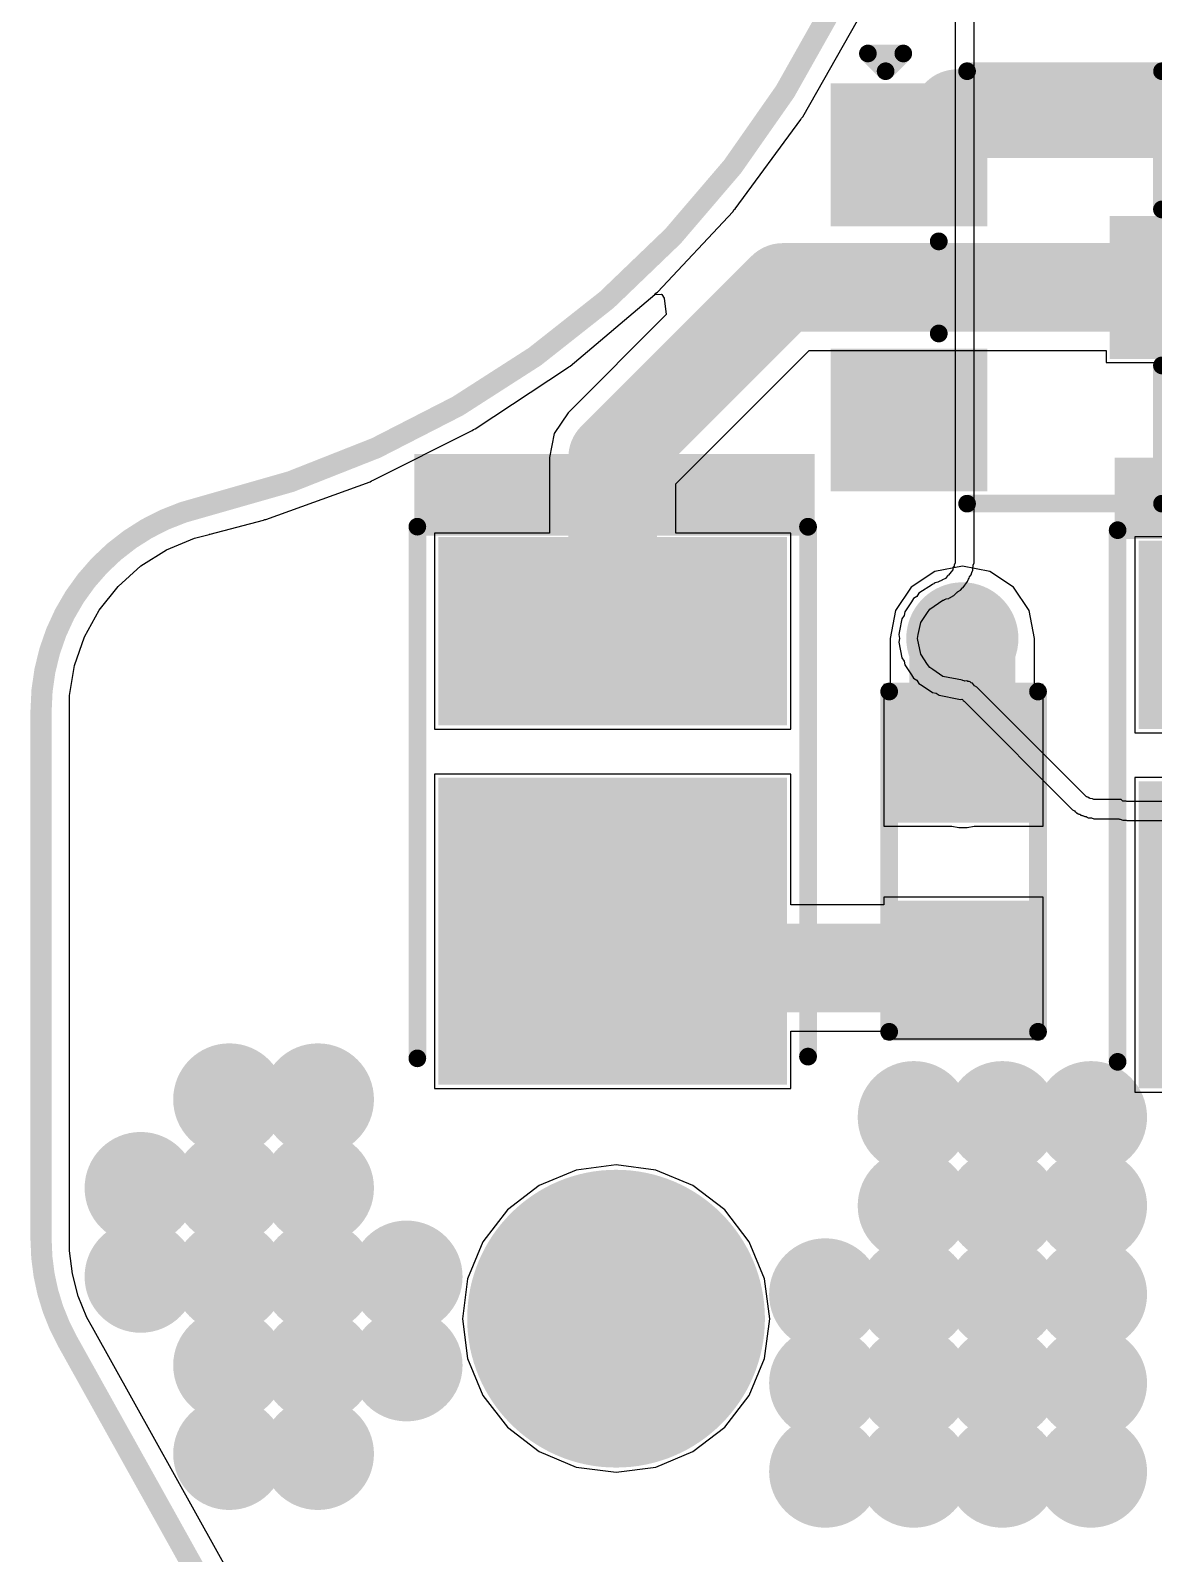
# Model space of a CAD drawing. Header units: millimetres. Extents: x -3 to 5381, y -54 to 5355.
# Drawn here: x 2.13 to 10.18, y -45.78 to -34.86 of the extents above; entities that cross this region are included whole.
import ezdxf

# ---------------------------------------------------------------- set-up
doc = ezdxf.new("R2010")
doc.units = ezdxf.units.MM
for name, color, linetype in [('BottomLayer', 5, 'Continuous'), ('BottomSolder', 6, 'Continuous'), ('Mechanical2', 216, 'Continuous'), ('MultiLayer', 9, 'Continuous'), ('PadHoleLayer', 156, 'Continuous'), ('TopLayer', 1, 'Continuous'), ('TopOverlay', 2, 'Continuous'), ('TopPaste', 8, 'Continuous'), ('TopSolder', 216, 'Continuous'), ('ViaHoleLayer', 16, 'Continuous')]:
    doc.layers.add(name, color=color, linetype=linetype)

# ---------------------------------------------------------------- blocks, each defined once
blk = doc.blocks.new('SOT_23_12')
at = {"layer": 'TopLayer'}
for points in [[(-0.41, 1.46), (0.41, 1.46), (0.41, 0.54), (-0.41, 0.54)], [(-1.36, -0.54), (-0.54, -0.54), (-0.54, -1.46), (-1.36, -1.46)], [(0.54, -0.54), (1.36, -0.54), (1.36, -1.46), (0.54, -1.46)]]:
    blk.add_hatch(color=1, dxfattribs=at).paths.add_polyline_path(points)
at = {"layer": 'TopPaste'}
for points in [[(-0.41, 1.46), (0.41, 1.46), (0.41, 0.54), (-0.41, 0.54)], [(-1.36, -0.54), (-0.54, -0.54), (-0.54, -1.46), (-1.36, -1.46)], [(0.54, -0.54), (1.36, -0.54), (1.36, -1.46), (0.54, -1.46)]]:
    blk.add_hatch(color=8, dxfattribs=at).paths.add_polyline_path(points)
at = {"layer": 'TopSolder'}
for points in [[(-0.512, 1.562), (0.512, 1.562), (0.512, 0.438), (-0.512, 0.438)], [(-1.462, -0.438), (-0.438, -0.438), (-0.438, -1.562), (-1.462, -1.562)], [(0.438, -0.438), (1.462, -0.438), (1.462, -1.562), (0.438, -1.562)]]:
    blk.add_hatch(color=216, dxfattribs=at).paths.add_polyline_path(points)
at = {"layer": 'TopOverlay', "const_width": 0.127}
for points in [[(-1.549, -0.584), (-1.549, 0.813)], [(-0.559, 0.813), (-1.549, 0.813)], [(1.549, 0.813), (0.559, 0.813)], [(1.549, -0.584), (1.549, 0.813)], [(0.33, -0.787), (-0.33, -0.787)], [(-1.549, -1.168), (-1.676, -1.041)], [(-1.676, -1.295), (-1.676, -1.041)], [(-1.676, -1.295), (-1.549, -1.168)]]:
    blk.add_lwpolyline(points, dxfattribs=at)
at = {"layer": 'TopOverlay', "const_width": 0.0635}
for points in [[(-1.581, 0.813, 1), (-1.518, 0.813, 1)], [(-1.581, 0.813, 1), (-1.518, 0.813, 1)], [(-0.591, 0.813, 1), (-0.527, 0.813, 1)], [(0.527, 0.813, 1), (0.591, 0.813, 1)], [(1.518, 0.813, 1), (1.581, 0.813, 1)], [(1.518, 0.813, 1), (1.581, 0.813, 1)], [(-1.581, -0.584, 1), (-1.518, -0.584, 1)], [(1.518, -0.584, 1), (1.581, -0.584, 1)], [(-0.362, -0.787, 1), (-0.298, -0.787, 1)], [(0.298, -0.787, 1), (0.362, -0.787, 1)], [(-1.708, -1.041, 1), (-1.645, -1.041, 1)], [(-1.708, -1.041, 1), (-1.645, -1.041, 1)], [(-1.581, -1.168, 1), (-1.518, -1.168, 1)], [(-1.581, -1.168, 1), (-1.518, -1.168, 1)], [(-1.708, -1.295, 1), (-1.645, -1.295, 1)], [(-1.708, -1.295, 1), (-1.645, -1.295, 1)]]:
    blk.add_lwpolyline(points, format="xyb", close=True, dxfattribs=at)
blk = doc.blocks.new('R___0603_20')
at = {"layer": 'TopLayer'}
for points in [[(-0.381, 0.4445), (-0.381, -0.4445), (-1.143, -0.4445), (-1.143, 0.4445)], [(1.143, 0.4445), (1.143, -0.4445), (0.381, -0.4445), (0.381, 0.4445)]]:
    blk.add_hatch(color=1, dxfattribs=at).paths.add_polyline_path(points)
at = {"layer": 'TopPaste'}
for points in [[(-0.381, 0.4445), (-0.381, -0.4445), (-1.143, -0.4445), (-1.143, 0.4445)], [(1.143, 0.4445), (1.143, -0.4445), (0.381, -0.4445), (0.381, 0.4445)]]:
    blk.add_hatch(color=8, dxfattribs=at).paths.add_polyline_path(points)
at = {"layer": 'TopSolder'}
for points in [[(-0.2794, 0.5461), (-0.2794, -0.5461), (-1.2446, -0.5461), (-1.2446, 0.5461)], [(1.2446, 0.5461), (1.2446, -0.5461), (0.2794, -0.5461), (0.2794, 0.5461)]]:
    blk.add_hatch(color=216, dxfattribs=at).paths.add_polyline_path(points)
at = {"layer": 'TopOverlay', "const_width": 0.127}
for points in [[(-1.2192, 0.5334), (1.2192, 0.5334)], [(-1.2192, 0.5334), (-1.2192, -0.5334)], [(1.2192, 0.5334), (1.2192, -0.5334)], [(-1.2192, -0.5334), (1.2192, -0.5334)]]:
    blk.add_lwpolyline(points, dxfattribs=at)
at = {"layer": 'TopOverlay', "const_width": 0.0635}
for points in [[(-1.25095, 0.5334, 1), (-1.18745, 0.5334, 1)], [(-1.25095, 0.5334, 1), (-1.18745, 0.5334, 1)], [(1.18745, 0.5334, 1), (1.25095, 0.5334, 1)], [(1.18745, 0.5334, 1), (1.25095, 0.5334, 1)], [(-1.25095, -0.5334, 1), (-1.18745, -0.5334, 1)], [(-1.25095, -0.5334, 1), (-1.18745, -0.5334, 1)], [(1.18745, -0.5334, 1), (1.25095, -0.5334, 1)], [(1.18745, -0.5334, 1), (1.25095, -0.5334, 1)]]:
    blk.add_lwpolyline(points, format="xyb", close=True, dxfattribs=at)
blk = doc.blocks.new('JNJ_LTJH0102W60_9X26MIL_5500_6500K_46')
at = {"layer": 'TopLayer'}
for points in [[(-0.575, 1.15), (0.575, 1.15), (0.575, -1.15), (-0.575, -1.15)], [(1.15, 1.15), (3.15, 1.15), (3.15, -1.15), (1.15, -1.15)]]:
    blk.add_hatch(color=1, dxfattribs=at).paths.add_polyline_path(points)
at = {"layer": 'TopOverlay'}
blk.add_hatch(color=2, dxfattribs=at).paths.add_polyline_path([(-1.27, -1.422), (-0.686, -1.422), (-0.686, 1.448), (-1.27, 1.448)])
at = {"layer": 'TopPaste'}
for points in [[(-0.575, 1.15), (0.575, 1.15), (0.575, -1.15), (-0.575, -1.15)], [(1.15, 1.15), (3.15, 1.15), (3.15, -1.15), (1.15, -1.15)]]:
    blk.add_hatch(color=8, dxfattribs=at).paths.add_polyline_path(points)
at = {"layer": 'TopSolder'}
for points in [[(-0.675, 1.25), (0.675, 1.25), (0.675, -1.25), (-0.675, -1.25)], [(1.05, 1.25), (3.25, 1.25), (3.25, -1.25), (1.05, -1.25)]]:
    blk.add_hatch(color=216, dxfattribs=at).paths.add_polyline_path(points)
at = {"layer": 'TopOverlay', "const_width": 0.127}
for points in [[(3.048, 1.4), (-0.749, 1.4)], [(3.061, -1.4), (-0.749, -1.4)]]:
    blk.add_lwpolyline(points, dxfattribs=at)
at = {"layer": 'TopOverlay', "const_width": 0.0635}
for points in [[(-0.781, 1.4, 1), (-0.717, 1.4, 1)], [(3.016, 1.4, 1), (3.08, 1.4, 1)], [(-0.781, -1.4, 1), (-0.718, -1.4, 1)], [(3.029, -1.4, 1), (3.092, -1.4, 1)]]:
    blk.add_lwpolyline(points, format="xyb", close=True, dxfattribs=at)
blk = doc.blocks.new('JNJ_LTJH0102W60_9X26MIL_5500_6500K_47')
at = {"layer": 'TopLayer'}
for points in [[(-0.575, 1.15), (0.575, 1.15), (0.575, -1.15), (-0.575, -1.15)], [(1.15, 1.15), (3.15, 1.15), (3.15, -1.15), (1.15, -1.15)]]:
    blk.add_hatch(color=1, dxfattribs=at).paths.add_polyline_path(points)
at = {"layer": 'TopOverlay'}
blk.add_hatch(color=2, dxfattribs=at).paths.add_polyline_path([(-1.27, -1.422), (-0.686, -1.422), (-0.686, 1.448), (-1.27, 1.448)])
at = {"layer": 'TopPaste'}
for points in [[(-0.575, 1.15), (0.575, 1.15), (0.575, -1.15), (-0.575, -1.15)], [(1.15, 1.15), (3.15, 1.15), (3.15, -1.15), (1.15, -1.15)]]:
    blk.add_hatch(color=8, dxfattribs=at).paths.add_polyline_path(points)
at = {"layer": 'TopSolder'}
for points in [[(-0.675, 1.25), (0.675, 1.25), (0.675, -1.25), (-0.675, -1.25)], [(1.05, 1.25), (3.25, 1.25), (3.25, -1.25), (1.05, -1.25)]]:
    blk.add_hatch(color=216, dxfattribs=at).paths.add_polyline_path(points)
at = {"layer": 'TopOverlay', "const_width": 0.127}
for points in [[(3.048, 1.4), (-0.749, 1.4)], [(3.061, -1.4), (-0.749, -1.4)]]:
    blk.add_lwpolyline(points, dxfattribs=at)
at = {"layer": 'TopOverlay', "const_width": 0.0635}
for points in [[(-0.781, 1.4, 1), (-0.717, 1.4, 1)], [(3.016, 1.4, 1), (3.08, 1.4, 1)], [(-0.781, -1.4, 1), (-0.718, -1.4, 1)], [(3.029, -1.4, 1), (3.092, -1.4, 1)]]:
    blk.add_lwpolyline(points, format="xyb", close=True, dxfattribs=at)

msp = doc.modelspace()

# ---------------------------------------------------------------- hatches: boundary and pattern name
at = {"layer": 'BottomLayer'}
h = msp.add_hatch(color=5, dxfattribs=at)
edge = h.paths.add_edge_path()
edge.add_arc((8.805, -39.218), 0.3, 0, 360)
h = msp.add_hatch(color=5, dxfattribs=at)
edge = h.paths.add_edge_path()
edge.add_arc((3.551, -42.522), 0.3, 0, 360)
h = msp.add_hatch(color=5, dxfattribs=at)
edge = h.paths.add_edge_path()
edge.add_arc((4.186, -42.522), 0.3, 0, 360)
h = msp.add_hatch(color=5, dxfattribs=at)
edge = h.paths.add_edge_path()
edge.add_arc((8.457, -42.649), 0.3, 0, 360)
h = msp.add_hatch(color=5, dxfattribs=at)
edge = h.paths.add_edge_path()
edge.add_arc((9.092, -42.649), 0.3, 0, 360)
h = msp.add_hatch(color=5, dxfattribs=at)
edge = h.paths.add_edge_path()
edge.add_arc((9.727, -42.649), 0.3, 0, 360)
h = msp.add_hatch(color=5, dxfattribs=at)
edge = h.paths.add_edge_path()
edge.add_arc((2.916, -43.157), 0.3, 0, 360)
h = msp.add_hatch(color=5, dxfattribs=at)
edge = h.paths.add_edge_path()
edge.add_arc((3.551, -43.157), 0.3, 0, 360)
h = msp.add_hatch(color=5, dxfattribs=at)
edge = h.paths.add_edge_path()
edge.add_arc((4.186, -43.157), 0.3, 0, 360)
h = msp.add_hatch(color=5, dxfattribs=at)
edge = h.paths.add_edge_path()
edge.add_arc((8.457, -43.284), 0.3, 0, 360)
h = msp.add_hatch(color=5, dxfattribs=at)
edge = h.paths.add_edge_path()
edge.add_arc((9.092, -43.284), 0.3, 0, 360)
h = msp.add_hatch(color=5, dxfattribs=at)
edge = h.paths.add_edge_path()
edge.add_arc((9.727, -43.284), 0.3, 0, 360)
h = msp.add_hatch(color=5, dxfattribs=at)
edge = h.paths.add_edge_path()
edge.add_arc((6.323, -44.093), 0.965, 0, 360)
h = msp.add_hatch(color=5, dxfattribs=at)
edge = h.paths.add_edge_path()
edge.add_arc((2.916, -43.792), 0.3, 0, 360)
h = msp.add_hatch(color=5, dxfattribs=at)
edge = h.paths.add_edge_path()
edge.add_arc((3.551, -43.792), 0.3, 0, 360)
h = msp.add_hatch(color=5, dxfattribs=at)
edge = h.paths.add_edge_path()
edge.add_arc((4.186, -43.792), 0.3, 0, 360)
h = msp.add_hatch(color=5, dxfattribs=at)
edge = h.paths.add_edge_path()
edge.add_arc((4.821, -43.792), 0.3, 0, 360)
h = msp.add_hatch(color=5, dxfattribs=at)
edge = h.paths.add_edge_path()
edge.add_arc((7.822, -43.919), 0.3, 0, 360)
h = msp.add_hatch(color=5, dxfattribs=at)
edge = h.paths.add_edge_path()
edge.add_arc((8.457, -43.919), 0.3, 0, 360)
h = msp.add_hatch(color=5, dxfattribs=at)
edge = h.paths.add_edge_path()
edge.add_arc((9.092, -43.919), 0.3, 0, 360)
h = msp.add_hatch(color=5, dxfattribs=at)
edge = h.paths.add_edge_path()
edge.add_arc((9.727, -43.919), 0.3, 0, 360)
h = msp.add_hatch(color=5, dxfattribs=at)
edge = h.paths.add_edge_path()
edge.add_arc((3.551, -44.427), 0.3, 0, 360)
h = msp.add_hatch(color=5, dxfattribs=at)
edge = h.paths.add_edge_path()
edge.add_arc((4.186, -44.427), 0.3, 0, 360)
h = msp.add_hatch(color=5, dxfattribs=at)
edge = h.paths.add_edge_path()
edge.add_arc((4.821, -44.427), 0.3, 0, 360)
h = msp.add_hatch(color=5, dxfattribs=at)
edge = h.paths.add_edge_path()
edge.add_arc((7.822, -44.554), 0.3, 0, 360)
h = msp.add_hatch(color=5, dxfattribs=at)
edge = h.paths.add_edge_path()
edge.add_arc((8.457, -44.554), 0.3, 0, 360)
h = msp.add_hatch(color=5, dxfattribs=at)
edge = h.paths.add_edge_path()
edge.add_arc((9.092, -44.554), 0.3, 0, 360)
h = msp.add_hatch(color=5, dxfattribs=at)
edge = h.paths.add_edge_path()
edge.add_arc((9.727, -44.554), 0.3, 0, 360)
h = msp.add_hatch(color=5, dxfattribs=at)
edge = h.paths.add_edge_path()
edge.add_arc((3.551, -45.062), 0.3, 0, 360)
h = msp.add_hatch(color=5, dxfattribs=at)
edge = h.paths.add_edge_path()
edge.add_arc((4.186, -45.062), 0.3, 0, 360)
h = msp.add_hatch(color=5, dxfattribs=at)
edge = h.paths.add_edge_path()
edge.add_arc((7.822, -45.189), 0.3, 0, 360)
h = msp.add_hatch(color=5, dxfattribs=at)
edge = h.paths.add_edge_path()
edge.add_arc((8.457, -45.189), 0.3, 0, 360)
h = msp.add_hatch(color=5, dxfattribs=at)
edge = h.paths.add_edge_path()
edge.add_arc((9.092, -45.189), 0.3, 0, 360)
h = msp.add_hatch(color=5, dxfattribs=at)
edge = h.paths.add_edge_path()
edge.add_arc((9.727, -45.189), 0.3, 0, 360)
at = {"layer": 'BottomSolder'}
h = msp.add_hatch(color=6, dxfattribs=at)
edge = h.paths.add_edge_path()
edge.add_arc((8.805, -39.218), 0.402, 0, 360)
h = msp.add_hatch(color=6, dxfattribs=at)
edge = h.paths.add_edge_path()
edge.add_arc((3.551, -42.522), 0.402, 0, 360)
h = msp.add_hatch(color=6, dxfattribs=at)
edge = h.paths.add_edge_path()
edge.add_arc((4.186, -42.522), 0.402, 0, 360)
h = msp.add_hatch(color=6, dxfattribs=at)
edge = h.paths.add_edge_path()
edge.add_arc((8.457, -42.649), 0.402, 0, 360)
h = msp.add_hatch(color=6, dxfattribs=at)
edge = h.paths.add_edge_path()
edge.add_arc((9.092, -42.649), 0.402, 0, 360)
h = msp.add_hatch(color=6, dxfattribs=at)
edge = h.paths.add_edge_path()
edge.add_arc((9.727, -42.649), 0.402, 0, 360)
h = msp.add_hatch(color=6, dxfattribs=at)
edge = h.paths.add_edge_path()
edge.add_arc((2.916, -43.157), 0.402, 0, 360)
h = msp.add_hatch(color=6, dxfattribs=at)
edge = h.paths.add_edge_path()
edge.add_arc((3.551, -43.157), 0.402, 0, 360)
h = msp.add_hatch(color=6, dxfattribs=at)
edge = h.paths.add_edge_path()
edge.add_arc((4.186, -43.157), 0.402, 0, 360)
h = msp.add_hatch(color=6, dxfattribs=at)
edge = h.paths.add_edge_path()
edge.add_arc((8.457, -43.284), 0.402, 0, 360)
h = msp.add_hatch(color=6, dxfattribs=at)
edge = h.paths.add_edge_path()
edge.add_arc((9.092, -43.284), 0.402, 0, 360)
h = msp.add_hatch(color=6, dxfattribs=at)
edge = h.paths.add_edge_path()
edge.add_arc((9.727, -43.284), 0.402, 0, 360)
h = msp.add_hatch(color=6, dxfattribs=at)
edge = h.paths.add_edge_path()
edge.add_arc((6.323, -44.093), 1.067, 0, 360)
h = msp.add_hatch(color=6, dxfattribs=at)
edge = h.paths.add_edge_path()
edge.add_arc((2.916, -43.792), 0.402, 0, 360)
h = msp.add_hatch(color=6, dxfattribs=at)
edge = h.paths.add_edge_path()
edge.add_arc((3.551, -43.792), 0.402, 0, 360)
h = msp.add_hatch(color=6, dxfattribs=at)
edge = h.paths.add_edge_path()
edge.add_arc((4.186, -43.792), 0.402, 0, 360)
h = msp.add_hatch(color=6, dxfattribs=at)
edge = h.paths.add_edge_path()
edge.add_arc((4.821, -43.792), 0.402, 0, 360)
h = msp.add_hatch(color=6, dxfattribs=at)
edge = h.paths.add_edge_path()
edge.add_arc((7.822, -43.919), 0.402, 0, 360)
h = msp.add_hatch(color=6, dxfattribs=at)
edge = h.paths.add_edge_path()
edge.add_arc((8.457, -43.919), 0.402, 0, 360)
h = msp.add_hatch(color=6, dxfattribs=at)
edge = h.paths.add_edge_path()
edge.add_arc((9.092, -43.919), 0.402, 0, 360)
h = msp.add_hatch(color=6, dxfattribs=at)
edge = h.paths.add_edge_path()
edge.add_arc((9.727, -43.919), 0.402, 0, 360)
h = msp.add_hatch(color=6, dxfattribs=at)
edge = h.paths.add_edge_path()
edge.add_arc((3.551, -44.427), 0.402, 0, 360)
h = msp.add_hatch(color=6, dxfattribs=at)
edge = h.paths.add_edge_path()
edge.add_arc((4.186, -44.427), 0.402, 0, 360)
h = msp.add_hatch(color=6, dxfattribs=at)
edge = h.paths.add_edge_path()
edge.add_arc((4.821, -44.427), 0.402, 0, 360)
h = msp.add_hatch(color=6, dxfattribs=at)
edge = h.paths.add_edge_path()
edge.add_arc((7.822, -44.554), 0.402, 0, 360)
h = msp.add_hatch(color=6, dxfattribs=at)
edge = h.paths.add_edge_path()
edge.add_arc((8.457, -44.554), 0.402, 0, 360)
h = msp.add_hatch(color=6, dxfattribs=at)
edge = h.paths.add_edge_path()
edge.add_arc((9.092, -44.554), 0.402, 0, 360)
h = msp.add_hatch(color=6, dxfattribs=at)
edge = h.paths.add_edge_path()
edge.add_arc((9.727, -44.554), 0.402, 0, 360)
h = msp.add_hatch(color=6, dxfattribs=at)
edge = h.paths.add_edge_path()
edge.add_arc((3.551, -45.062), 0.402, 0, 360)
h = msp.add_hatch(color=6, dxfattribs=at)
edge = h.paths.add_edge_path()
edge.add_arc((4.186, -45.062), 0.402, 0, 360)
h = msp.add_hatch(color=6, dxfattribs=at)
edge = h.paths.add_edge_path()
edge.add_arc((7.822, -45.189), 0.402, 0, 360)
h = msp.add_hatch(color=6, dxfattribs=at)
edge = h.paths.add_edge_path()
edge.add_arc((8.457, -45.189), 0.402, 0, 360)
h = msp.add_hatch(color=6, dxfattribs=at)
edge = h.paths.add_edge_path()
edge.add_arc((9.092, -45.189), 0.402, 0, 360)
h = msp.add_hatch(color=6, dxfattribs=at)
edge = h.paths.add_edge_path()
edge.add_arc((9.727, -45.189), 0.402, 0, 360)
at = {"layer": 'MultiLayer'}
h = msp.add_hatch(color=9, dxfattribs=at)
edge = h.paths.add_edge_path()
edge.add_arc((6.323, -44.093), 0.965, 0, 360)
at = {"layer": 'PadHoleLayer'}
h = msp.add_hatch(color=156, dxfattribs=at)
edge = h.paths.add_edge_path()
edge.add_arc((6.323, -44.093), 0.965, 0, 360)
at = {"layer": 'TopLayer'}
h = msp.add_hatch(color=1, dxfattribs=at)
edge = h.paths.add_edge_path()
edge.add_arc((8.805, -39.218), 0.3, 0, 360)
h = msp.add_hatch(color=1, dxfattribs=at)
edge = h.paths.add_edge_path()
edge.add_arc((3.551, -42.522), 0.3, 0, 360)
h = msp.add_hatch(color=1, dxfattribs=at)
edge = h.paths.add_edge_path()
edge.add_arc((4.186, -42.522), 0.3, 0, 360)
h = msp.add_hatch(color=1, dxfattribs=at)
edge = h.paths.add_edge_path()
edge.add_arc((8.457, -42.649), 0.3, 0, 360)
h = msp.add_hatch(color=1, dxfattribs=at)
edge = h.paths.add_edge_path()
edge.add_arc((9.092, -42.649), 0.3, 0, 360)
h = msp.add_hatch(color=1, dxfattribs=at)
edge = h.paths.add_edge_path()
edge.add_arc((9.727, -42.649), 0.3, 0, 360)
h = msp.add_hatch(color=1, dxfattribs=at)
edge = h.paths.add_edge_path()
edge.add_arc((2.916, -43.157), 0.3, 0, 360)
h = msp.add_hatch(color=1, dxfattribs=at)
edge = h.paths.add_edge_path()
edge.add_arc((3.551, -43.157), 0.3, 0, 360)
h = msp.add_hatch(color=1, dxfattribs=at)
edge = h.paths.add_edge_path()
edge.add_arc((4.186, -43.157), 0.3, 0, 360)
h = msp.add_hatch(color=1, dxfattribs=at)
edge = h.paths.add_edge_path()
edge.add_arc((8.457, -43.284), 0.3, 0, 360)
h = msp.add_hatch(color=1, dxfattribs=at)
edge = h.paths.add_edge_path()
edge.add_arc((9.092, -43.284), 0.3, 0, 360)
h = msp.add_hatch(color=1, dxfattribs=at)
edge = h.paths.add_edge_path()
edge.add_arc((9.727, -43.284), 0.3, 0, 360)
h = msp.add_hatch(color=1, dxfattribs=at)
edge = h.paths.add_edge_path()
edge.add_arc((6.323, -44.093), 0.965, 0, 360)
h = msp.add_hatch(color=1, dxfattribs=at)
edge = h.paths.add_edge_path()
edge.add_arc((2.916, -43.792), 0.3, 0, 360)
h = msp.add_hatch(color=1, dxfattribs=at)
edge = h.paths.add_edge_path()
edge.add_arc((3.551, -43.792), 0.3, 0, 360)
h = msp.add_hatch(color=1, dxfattribs=at)
edge = h.paths.add_edge_path()
edge.add_arc((4.186, -43.792), 0.3, 0, 360)
h = msp.add_hatch(color=1, dxfattribs=at)
edge = h.paths.add_edge_path()
edge.add_arc((4.821, -43.792), 0.3, 0, 360)
h = msp.add_hatch(color=1, dxfattribs=at)
edge = h.paths.add_edge_path()
edge.add_arc((7.822, -43.919), 0.3, 0, 360)
h = msp.add_hatch(color=1, dxfattribs=at)
edge = h.paths.add_edge_path()
edge.add_arc((8.457, -43.919), 0.3, 0, 360)
h = msp.add_hatch(color=1, dxfattribs=at)
edge = h.paths.add_edge_path()
edge.add_arc((9.092, -43.919), 0.3, 0, 360)
h = msp.add_hatch(color=1, dxfattribs=at)
edge = h.paths.add_edge_path()
edge.add_arc((9.727, -43.919), 0.3, 0, 360)
h = msp.add_hatch(color=1, dxfattribs=at)
edge = h.paths.add_edge_path()
edge.add_arc((3.551, -44.427), 0.3, 0, 360)
h = msp.add_hatch(color=1, dxfattribs=at)
edge = h.paths.add_edge_path()
edge.add_arc((4.186, -44.427), 0.3, 0, 360)
h = msp.add_hatch(color=1, dxfattribs=at)
edge = h.paths.add_edge_path()
edge.add_arc((4.821, -44.427), 0.3, 0, 360)
h = msp.add_hatch(color=1, dxfattribs=at)
edge = h.paths.add_edge_path()
edge.add_arc((7.822, -44.554), 0.3, 0, 360)
h = msp.add_hatch(color=1, dxfattribs=at)
edge = h.paths.add_edge_path()
edge.add_arc((8.457, -44.554), 0.3, 0, 360)
h = msp.add_hatch(color=1, dxfattribs=at)
edge = h.paths.add_edge_path()
edge.add_arc((9.092, -44.554), 0.3, 0, 360)
h = msp.add_hatch(color=1, dxfattribs=at)
edge = h.paths.add_edge_path()
edge.add_arc((9.727, -44.554), 0.3, 0, 360)
h = msp.add_hatch(color=1, dxfattribs=at)
edge = h.paths.add_edge_path()
edge.add_arc((3.551, -45.062), 0.3, 0, 360)
h = msp.add_hatch(color=1, dxfattribs=at)
edge = h.paths.add_edge_path()
edge.add_arc((4.186, -45.062), 0.3, 0, 360)
h = msp.add_hatch(color=1, dxfattribs=at)
edge = h.paths.add_edge_path()
edge.add_arc((7.822, -45.189), 0.3, 0, 360)
h = msp.add_hatch(color=1, dxfattribs=at)
edge = h.paths.add_edge_path()
edge.add_arc((8.457, -45.189), 0.3, 0, 360)
h = msp.add_hatch(color=1, dxfattribs=at)
edge = h.paths.add_edge_path()
edge.add_arc((9.092, -45.189), 0.3, 0, 360)
h = msp.add_hatch(color=1, dxfattribs=at)
edge = h.paths.add_edge_path()
edge.add_arc((9.727, -45.189), 0.3, 0, 360)
at = {"layer": 'TopSolder'}
h = msp.add_hatch(color=216, dxfattribs=at)
edge = h.paths.add_edge_path()
edge.add_arc((8.805, -39.218), 0.402, 0, 360)
h = msp.add_hatch(color=216, dxfattribs=at)
edge = h.paths.add_edge_path()
edge.add_arc((3.551, -42.522), 0.402, 0, 360)
h = msp.add_hatch(color=216, dxfattribs=at)
edge = h.paths.add_edge_path()
edge.add_arc((4.186, -42.522), 0.402, 0, 360)
h = msp.add_hatch(color=216, dxfattribs=at)
edge = h.paths.add_edge_path()
edge.add_arc((8.457, -42.649), 0.402, 0, 360)
h = msp.add_hatch(color=216, dxfattribs=at)
edge = h.paths.add_edge_path()
edge.add_arc((9.092, -42.649), 0.402, 0, 360)
h = msp.add_hatch(color=216, dxfattribs=at)
edge = h.paths.add_edge_path()
edge.add_arc((9.727, -42.649), 0.402, 0, 360)
h = msp.add_hatch(color=216, dxfattribs=at)
edge = h.paths.add_edge_path()
edge.add_arc((2.916, -43.157), 0.402, 0, 360)
h = msp.add_hatch(color=216, dxfattribs=at)
edge = h.paths.add_edge_path()
edge.add_arc((3.551, -43.157), 0.402, 0, 360)
h = msp.add_hatch(color=216, dxfattribs=at)
edge = h.paths.add_edge_path()
edge.add_arc((4.186, -43.157), 0.402, 0, 360)
h = msp.add_hatch(color=216, dxfattribs=at)
edge = h.paths.add_edge_path()
edge.add_arc((8.457, -43.284), 0.402, 0, 360)
h = msp.add_hatch(color=216, dxfattribs=at)
edge = h.paths.add_edge_path()
edge.add_arc((9.092, -43.284), 0.402, 0, 360)
h = msp.add_hatch(color=216, dxfattribs=at)
edge = h.paths.add_edge_path()
edge.add_arc((9.727, -43.284), 0.402, 0, 360)
h = msp.add_hatch(color=216, dxfattribs=at)
edge = h.paths.add_edge_path()
edge.add_arc((6.323, -44.093), 1.067, 0, 360)
h = msp.add_hatch(color=216, dxfattribs=at)
edge = h.paths.add_edge_path()
edge.add_arc((2.916, -43.792), 0.402, 0, 360)
h = msp.add_hatch(color=216, dxfattribs=at)
edge = h.paths.add_edge_path()
edge.add_arc((3.551, -43.792), 0.402, 0, 360)
h = msp.add_hatch(color=216, dxfattribs=at)
edge = h.paths.add_edge_path()
edge.add_arc((4.186, -43.792), 0.402, 0, 360)
h = msp.add_hatch(color=216, dxfattribs=at)
edge = h.paths.add_edge_path()
edge.add_arc((4.821, -43.792), 0.402, 0, 360)
h = msp.add_hatch(color=216, dxfattribs=at)
edge = h.paths.add_edge_path()
edge.add_arc((7.822, -43.919), 0.402, 0, 360)
h = msp.add_hatch(color=216, dxfattribs=at)
edge = h.paths.add_edge_path()
edge.add_arc((8.457, -43.919), 0.402, 0, 360)
h = msp.add_hatch(color=216, dxfattribs=at)
edge = h.paths.add_edge_path()
edge.add_arc((9.092, -43.919), 0.402, 0, 360)
h = msp.add_hatch(color=216, dxfattribs=at)
edge = h.paths.add_edge_path()
edge.add_arc((9.727, -43.919), 0.402, 0, 360)
h = msp.add_hatch(color=216, dxfattribs=at)
edge = h.paths.add_edge_path()
edge.add_arc((3.551, -44.427), 0.402, 0, 360)
h = msp.add_hatch(color=216, dxfattribs=at)
edge = h.paths.add_edge_path()
edge.add_arc((4.186, -44.427), 0.402, 0, 360)
h = msp.add_hatch(color=216, dxfattribs=at)
edge = h.paths.add_edge_path()
edge.add_arc((4.821, -44.427), 0.402, 0, 360)
h = msp.add_hatch(color=216, dxfattribs=at)
edge = h.paths.add_edge_path()
edge.add_arc((7.822, -44.554), 0.402, 0, 360)
h = msp.add_hatch(color=216, dxfattribs=at)
edge = h.paths.add_edge_path()
edge.add_arc((8.457, -44.554), 0.402, 0, 360)
h = msp.add_hatch(color=216, dxfattribs=at)
edge = h.paths.add_edge_path()
edge.add_arc((9.092, -44.554), 0.402, 0, 360)
h = msp.add_hatch(color=216, dxfattribs=at)
edge = h.paths.add_edge_path()
edge.add_arc((9.727, -44.554), 0.402, 0, 360)
h = msp.add_hatch(color=216, dxfattribs=at)
edge = h.paths.add_edge_path()
edge.add_arc((3.551, -45.062), 0.402, 0, 360)
h = msp.add_hatch(color=216, dxfattribs=at)
edge = h.paths.add_edge_path()
edge.add_arc((4.186, -45.062), 0.402, 0, 360)
h = msp.add_hatch(color=216, dxfattribs=at)
edge = h.paths.add_edge_path()
edge.add_arc((7.822, -45.189), 0.402, 0, 360)
h = msp.add_hatch(color=216, dxfattribs=at)
edge = h.paths.add_edge_path()
edge.add_arc((8.457, -45.189), 0.402, 0, 360)
h = msp.add_hatch(color=216, dxfattribs=at)
edge = h.paths.add_edge_path()
edge.add_arc((9.092, -45.189), 0.402, 0, 360)
h = msp.add_hatch(color=216, dxfattribs=at)
edge = h.paths.add_edge_path()
edge.add_arc((9.727, -45.189), 0.402, 0, 360)
at = {"layer": 'ViaHoleLayer'}
h = msp.add_hatch(color=16, dxfattribs=at)
edge = h.paths.add_edge_path()
edge.add_arc((8.805, -39.218), 0.15, 0, 360)
h = msp.add_hatch(color=16, dxfattribs=at)
edge = h.paths.add_edge_path()
edge.add_arc((3.551, -42.522), 0.15, 0, 360)
h = msp.add_hatch(color=16, dxfattribs=at)
edge = h.paths.add_edge_path()
edge.add_arc((4.186, -42.522), 0.15, 0, 360)
h = msp.add_hatch(color=16, dxfattribs=at)
edge = h.paths.add_edge_path()
edge.add_arc((8.457, -42.649), 0.15, 0, 360)
h = msp.add_hatch(color=16, dxfattribs=at)
edge = h.paths.add_edge_path()
edge.add_arc((9.092, -42.649), 0.15, 0, 360)
h = msp.add_hatch(color=16, dxfattribs=at)
edge = h.paths.add_edge_path()
edge.add_arc((9.727, -42.649), 0.15, 0, 360)
h = msp.add_hatch(color=16, dxfattribs=at)
edge = h.paths.add_edge_path()
edge.add_arc((2.916, -43.157), 0.15, 0, 360)
h = msp.add_hatch(color=16, dxfattribs=at)
edge = h.paths.add_edge_path()
edge.add_arc((3.551, -43.157), 0.15, 0, 360)
h = msp.add_hatch(color=16, dxfattribs=at)
edge = h.paths.add_edge_path()
edge.add_arc((4.186, -43.157), 0.15, 0, 360)
h = msp.add_hatch(color=16, dxfattribs=at)
edge = h.paths.add_edge_path()
edge.add_arc((8.457, -43.284), 0.15, 0, 360)
h = msp.add_hatch(color=16, dxfattribs=at)
edge = h.paths.add_edge_path()
edge.add_arc((9.092, -43.284), 0.15, 0, 360)
h = msp.add_hatch(color=16, dxfattribs=at)
edge = h.paths.add_edge_path()
edge.add_arc((9.727, -43.284), 0.15, 0, 360)
h = msp.add_hatch(color=16, dxfattribs=at)
edge = h.paths.add_edge_path()
edge.add_arc((2.916, -43.792), 0.15, 0, 360)
h = msp.add_hatch(color=16, dxfattribs=at)
edge = h.paths.add_edge_path()
edge.add_arc((3.551, -43.792), 0.15, 0, 360)
h = msp.add_hatch(color=16, dxfattribs=at)
edge = h.paths.add_edge_path()
edge.add_arc((4.186, -43.792), 0.15, 0, 360)
h = msp.add_hatch(color=16, dxfattribs=at)
edge = h.paths.add_edge_path()
edge.add_arc((4.821, -43.792), 0.15, 0, 360)
h = msp.add_hatch(color=16, dxfattribs=at)
edge = h.paths.add_edge_path()
edge.add_arc((7.822, -43.919), 0.15, 0, 360)
h = msp.add_hatch(color=16, dxfattribs=at)
edge = h.paths.add_edge_path()
edge.add_arc((8.457, -43.919), 0.15, 0, 360)
h = msp.add_hatch(color=16, dxfattribs=at)
edge = h.paths.add_edge_path()
edge.add_arc((9.092, -43.919), 0.15, 0, 360)
h = msp.add_hatch(color=16, dxfattribs=at)
edge = h.paths.add_edge_path()
edge.add_arc((9.727, -43.919), 0.15, 0, 360)
h = msp.add_hatch(color=16, dxfattribs=at)
edge = h.paths.add_edge_path()
edge.add_arc((3.551, -44.427), 0.15, 0, 360)
h = msp.add_hatch(color=16, dxfattribs=at)
edge = h.paths.add_edge_path()
edge.add_arc((4.186, -44.427), 0.15, 0, 360)
h = msp.add_hatch(color=16, dxfattribs=at)
edge = h.paths.add_edge_path()
edge.add_arc((4.821, -44.427), 0.15, 0, 360)
h = msp.add_hatch(color=16, dxfattribs=at)
edge = h.paths.add_edge_path()
edge.add_arc((7.822, -44.554), 0.15, 0, 360)
h = msp.add_hatch(color=16, dxfattribs=at)
edge = h.paths.add_edge_path()
edge.add_arc((8.457, -44.554), 0.15, 0, 360)
h = msp.add_hatch(color=16, dxfattribs=at)
edge = h.paths.add_edge_path()
edge.add_arc((9.092, -44.554), 0.15, 0, 360)
h = msp.add_hatch(color=16, dxfattribs=at)
edge = h.paths.add_edge_path()
edge.add_arc((9.727, -44.554), 0.15, 0, 360)
h = msp.add_hatch(color=16, dxfattribs=at)
edge = h.paths.add_edge_path()
edge.add_arc((3.551, -45.062), 0.15, 0, 360)
h = msp.add_hatch(color=16, dxfattribs=at)
edge = h.paths.add_edge_path()
edge.add_arc((4.186, -45.062), 0.15, 0, 360)
h = msp.add_hatch(color=16, dxfattribs=at)
edge = h.paths.add_edge_path()
edge.add_arc((7.822, -45.189), 0.15, 0, 360)
h = msp.add_hatch(color=16, dxfattribs=at)
edge = h.paths.add_edge_path()
edge.add_arc((8.457, -45.189), 0.15, 0, 360)
h = msp.add_hatch(color=16, dxfattribs=at)
edge = h.paths.add_edge_path()
edge.add_arc((9.092, -45.189), 0.15, 0, 360)
h = msp.add_hatch(color=16, dxfattribs=at)
edge = h.paths.add_edge_path()
edge.add_arc((9.727, -45.189), 0.15, 0, 360)

# ---------------------------------------------------------------- linework, layer by layer
at = {"layer": 'BottomLayer'}
for p, q in [((8.753, -34.343), (8.753, -38.677)), ((8.89, -38.677), (8.89, -34.343)), ((7.661, -35.48), (8.054, -34.79)), ((7.177, -36.14), (7.648, -35.5)), ((7.648, -35.5), (7.653, -35.489)), ((7.653, -35.489), (7.661, -35.48)), ((6.619, -36.738), (7.162, -36.158)), ((7.162, -36.158), (7.168, -36.148)), ((7.168, -36.148), (7.177, -36.14)), ((5.995, -37.266), (6.602, -36.754)), ((6.602, -36.754), (6.609, -36.745)), ((6.609, -36.745), (6.619, -36.738)), ((5.313, -37.717), (5.975, -37.28)), ((5.975, -37.28), (5.984, -37.272)), ((5.984, -37.272), (5.995, -37.266)), ((4.582, -38.085), (5.292, -37.729)), ((5.292, -37.729), (5.301, -37.722)), ((5.301, -37.722), (5.313, -37.717)), ((4.56, -38.095), (4.571, -38.089)), ((4.571, -38.089), (4.582, -38.085)), ((3.814, -38.365), (4.56, -38.095)), ((3.413, -38.472), (3.797, -38.371)), ((3.797, -38.371), (3.805, -38.367)), ((3.805, -38.367), (3.814, -38.365)), ((3.1, -38.583), (3.301, -38.499)), ((3.301, -38.499), (3.407, -38.474)), ((3.407, -38.474), (3.41, -38.472)), ((3.41, -38.472), (3.413, -38.472)), ((2.916, -38.699), (3.1, -38.583)), ((2.754, -38.845), (2.916, -38.699)), ((8.724, -38.741), (8.705, -38.765)), ((8.736, -38.726), (8.724, -38.741)), ((8.724, -38.741), (8.724, -38.741)), ((8.74, -38.708), (8.736, -38.726)), ((8.746, -38.702), (8.74, -38.708)), ((8.753, -38.677), (8.746, -38.694)), ((8.746, -38.694), (8.746, -38.702)), ((8.746, -38.702), (8.746, -38.702)), ((8.746, -38.702), (8.746, -38.702)), ((8.868, -38.763), (8.873, -38.746)), ((8.873, -38.746), (8.88, -38.73)), ((8.88, -38.71), (8.883, -38.702)), ((8.88, -38.73), (8.88, -38.71)), ((8.883, -38.694), (8.89, -38.677)), ((8.883, -38.702), (8.883, -38.694)), ((2.619, -39.016), (2.754, -38.845)), ((8.59, -38.831), (8.494, -38.895)), ((8.594, -38.83), (8.59, -38.831)), ((8.6, -38.826), (8.594, -38.83)), ((8.594, -38.83), (8.594, -38.83)), ((8.594, -38.83), (8.594, -38.83)), ((8.594, -38.83), (8.594, -38.83)), ((8.594, -38.83), (8.594, -38.83)), ((8.594, -38.83), (8.594, -38.83)), ((8.604, -38.825), (8.6, -38.826)), ((8.611, -38.82), (8.604, -38.825)), ((8.63, -38.816), (8.611, -38.82)), ((8.64, -38.81), (8.63, -38.816)), ((8.644, -38.809), (8.64, -38.81)), ((8.65, -38.805), (8.644, -38.809)), ((8.644, -38.809), (8.644, -38.809)), ((8.654, -38.804), (8.65, -38.805)), ((8.661, -38.8), (8.654, -38.804)), ((8.662, -38.799), (8.661, -38.8)), ((8.663, -38.798), (8.662, -38.799)), ((8.684, -38.788), (8.663, -38.798)), ((8.699, -38.769), (8.684, -38.788)), ((8.684, -38.788), (8.684, -38.788)), ((8.702, -38.768), (8.699, -38.769)), ((8.699, -38.769), (8.699, -38.769)), ((8.699, -38.769), (8.699, -38.769)), ((8.705, -38.765), (8.702, -38.768)), ((8.705, -38.765), (8.705, -38.765)), ((8.792, -38.873), (8.807, -38.855)), ((8.807, -38.855), (8.81, -38.853)), ((8.81, -38.853), (8.843, -38.811)), ((8.843, -38.811), (8.848, -38.794)), ((8.848, -38.794), (8.853, -38.787)), ((8.853, -38.787), (8.856, -38.778)), ((8.856, -38.778), (8.868, -38.763)), ((8.441, -38.955), (8.392, -39.028)), ((8.456, -38.932), (8.441, -38.955)), ((8.441, -38.955), (8.441, -38.955)), ((8.441, -38.955), (8.441, -38.955)), ((8.479, -38.917), (8.456, -38.932)), ((8.494, -38.895), (8.479, -38.917)), ((8.571, -39.009), (8.666, -38.945)), ((8.666, -38.945), (8.671, -38.944)), ((8.671, -38.944), (8.677, -38.94)), ((8.671, -38.944), (8.671, -38.944)), ((8.671, -38.944), (8.671, -38.944)), ((8.677, -38.94), (8.68, -38.939)), ((8.677, -38.94), (8.677, -38.94)), ((8.68, -38.939), (8.688, -38.934)), ((8.688, -38.934), (8.707, -38.931)), ((8.707, -38.931), (8.71, -38.928)), ((8.71, -38.928), (8.714, -38.928)), ((8.714, -38.928), (8.721, -38.924)), ((8.721, -38.924), (8.723, -38.922)), ((8.723, -38.922), (8.745, -38.911)), ((8.723, -38.922), (8.723, -38.922)), ((8.745, -38.911), (8.761, -38.894)), ((8.761, -38.894), (8.764, -38.892)), ((8.764, -38.892), (8.766, -38.889)), ((8.766, -38.889), (8.769, -38.888)), ((8.769, -38.888), (8.771, -38.885)), ((8.771, -38.885), (8.792, -38.873)), ((2.514, -39.207), (2.619, -39.016)), ((8.387, -39.055), (8.372, -39.078)), ((8.392, -39.028), (8.387, -39.055)), ((8.507, -39.105), (8.555, -39.032)), ((8.555, -39.032), (8.571, -39.009)), ((8.355, -39.164), (8.349, -39.191)), ((8.372, -39.078), (8.355, -39.164)), ((8.355, -39.164), (8.355, -39.164)), ((8.489, -39.191), (8.507, -39.105)), ((2.442, -39.412), (2.514, -39.207)), ((8.349, -39.191), (8.355, -39.218)), ((8.355, -39.218), (8.349, -39.244)), ((8.349, -39.244), (8.372, -39.357)), ((8.484, -39.218), (8.489, -39.191)), ((8.507, -39.331), (8.484, -39.218)), ((8.489, -39.191), (8.489, -39.191)), ((8.372, -39.357), (8.387, -39.38)), ((8.387, -39.38), (8.392, -39.407)), ((8.555, -39.404), (8.507, -39.331)), ((2.406, -39.627), (2.442, -39.412)), ((8.392, -39.407), (8.441, -39.48)), ((8.441, -39.48), (8.441, -39.48)), ((8.441, -39.48), (8.456, -39.503)), ((8.456, -39.503), (8.479, -39.518)), ((8.571, -39.426), (8.555, -39.404)), ((8.555, -39.404), (8.555, -39.404)), ((8.593, -39.442), (8.571, -39.426)), ((8.666, -39.49), (8.593, -39.442)), ((8.593, -39.442), (8.593, -39.442)), ((8.806, -39.518), (8.666, -39.49)), ((8.479, -39.518), (8.494, -39.541)), ((8.494, -39.541), (8.517, -39.556)), ((8.517, -39.556), (8.517, -39.556)), ((8.517, -39.556), (8.59, -39.605)), ((8.59, -39.605), (8.617, -39.61)), ((8.617, -39.61), (8.64, -39.625)), ((8.807, -39.519), (8.806, -39.518)), ((8.818, -39.521), (8.807, -39.519)), ((8.823, -39.524), (8.818, -39.521)), ((8.837, -39.522), (8.823, -39.524)), ((8.844, -39.527), (8.837, -39.522)), ((8.854, -39.527), (8.844, -39.527)), ((8.86, -39.529), (8.854, -39.527)), ((8.868, -39.537), (8.86, -39.529)), ((8.877, -39.539), (8.868, -39.537)), ((8.891, -39.559), (8.877, -39.539)), ((8.909, -39.567), (8.891, -39.559)), ((8.914, -39.572), (8.909, -39.567)), ((9.692, -40.35), (8.914, -39.572)), ((8.914, -39.572), (8.914, -39.572)), ((8.914, -39.572), (8.914, -39.572)), ((2.406, -39.736), (2.406, -39.627)), ((8.64, -39.625), (8.779, -39.653)), ((8.779, -39.653), (8.779, -39.653)), ((8.779, -39.653), (8.78, -39.653)), ((8.78, -39.653), (8.791, -39.656)), ((8.791, -39.656), (8.801, -39.654)), ((8.801, -39.654), (8.801, -39.654)), ((8.801, -39.654), (8.807, -39.656)), ((8.807, -39.656), (8.809, -39.658)), ((8.809, -39.658), (8.812, -39.664)), ((8.812, -39.664), (8.817, -39.669)), ((8.817, -39.669), (8.817, -39.669)), ((8.817, -39.669), (8.817, -39.669)), ((8.817, -39.669), (9.595, -40.447)), ((2.406, -43.608), (2.406, -39.736)), ((9.692, -40.351), (9.692, -40.35)), ((9.698, -40.353), (9.692, -40.351)), ((9.7, -40.355), (9.698, -40.353)), ((9.698, -40.353), (9.698, -40.353)), ((9.704, -40.356), (9.7, -40.355)), ((9.711, -40.361), (9.704, -40.356)), ((9.704, -40.356), (9.704, -40.356)), ((9.715, -40.362), (9.711, -40.361)), ((9.718, -40.363), (9.715, -40.362)), ((9.72, -40.366), (9.718, -40.363)), ((9.738, -40.368), (9.72, -40.366)), ((9.748, -40.373), (9.738, -40.368)), ((9.752, -40.373), (9.748, -40.373)), ((9.944, -40.373), (9.752, -40.373)), ((9.752, -40.373), (9.752, -40.373)), ((9.955, -40.384), (9.944, -40.373)), ((9.979, -40.384), (9.955, -40.384)), ((9.984, -40.386), (9.979, -40.384)), ((9.595, -40.447), (9.609, -40.453)), ((9.609, -40.453), (9.613, -40.46)), ((9.613, -40.46), (9.613, -40.46)), ((9.613, -40.46), (9.619, -40.462)), ((9.619, -40.462), (9.622, -40.466)), ((9.622, -40.466), (9.622, -40.467)), ((9.622, -40.467), (9.626, -40.467)), ((9.626, -40.467), (9.628, -40.471)), ((9.628, -40.471), (9.635, -40.475)), ((9.635, -40.475), (9.638, -40.476)), ((9.638, -40.476), (9.64, -40.478)), ((9.64, -40.478), (9.647, -40.478)), ((9.647, -40.478), (9.651, -40.483)), ((9.651, -40.483), (9.653, -40.484)), ((9.653, -40.484), (9.658, -40.484)), ((9.658, -40.484), (9.662, -40.487)), ((9.662, -40.487), (9.664, -40.487)), ((9.664, -40.487), (9.666, -40.488)), ((9.666, -40.488), (9.67, -40.489)), ((9.67, -40.489), (9.673, -40.489)), ((9.673, -40.489), (9.674, -40.489)), ((9.674, -40.489), (9.683, -40.494)), ((9.987, -40.386), (9.984, -40.386)), ((26.666, -40.386), (9.987, -40.386)), ((9.987, -40.386), (9.987, -40.386)), ((9.683, -40.494), (9.693, -40.495)), ((9.693, -40.495), (9.699, -40.499)), ((9.699, -40.499), (9.701, -40.501)), ((9.701, -40.501), (9.701, -40.501)), ((9.701, -40.501), (9.703, -40.501)), ((9.703, -40.501), (9.707, -40.503)), ((9.707, -40.503), (9.707, -40.503)), ((9.707, -40.503), (9.707, -40.503)), ((9.707, -40.503), (9.707, -40.503)), ((9.707, -40.503), (9.725, -40.505)), ((9.725, -40.505), (9.73, -40.503)), ((9.73, -40.503), (9.748, -40.511)), ((9.748, -40.511), (9.752, -40.511)), ((9.752, -40.511), (9.752, -40.511)), ((9.752, -40.511), (9.926, -40.511)), ((9.926, -40.511), (9.932, -40.513)), ((9.932, -40.513), (9.935, -40.513)), ((9.935, -40.513), (9.955, -40.521)), ((9.955, -40.521), (9.955, -40.521)), ((9.955, -40.521), (9.979, -40.521)), ((9.979, -40.521), (9.984, -40.523)), ((9.984, -40.523), (9.987, -40.523)), ((9.987, -40.523), (9.987, -40.523)), ((9.987, -40.523), (26.666, -40.523)), ((6.323, -42.991), (6.038, -43.029)), ((6.608, -43.029), (6.323, -42.991)), ((6.038, -43.029), (5.773, -43.139)), ((6.874, -43.139), (6.608, -43.029)), ((5.773, -43.139), (5.544, -43.314)), ((7.102, -43.314), (6.874, -43.139)), ((5.544, -43.314), (5.369, -43.542)), ((7.277, -43.542), (7.102, -43.314)), ((5.369, -43.542), (5.259, -43.808)), ((7.387, -43.808), (7.277, -43.542)), ((2.427, -43.772), (2.406, -43.608)), ((2.468, -43.932), (2.427, -43.772)), ((5.259, -43.808), (5.222, -44.093)), ((7.425, -44.093), (7.387, -43.808)), ((2.53, -44.085), (2.468, -43.932)), ((2.57, -44.157), (2.53, -44.085)), ((5.222, -44.093), (5.259, -44.378)), ((7.387, -44.378), (7.425, -44.093)), ((5.375, -49.191), (2.57, -44.157)), ((5.259, -44.378), (5.369, -44.643)), ((7.277, -44.643), (7.387, -44.378)), ((5.369, -44.643), (5.544, -44.871)), ((7.102, -44.871), (7.277, -44.643)), ((5.544, -44.871), (5.773, -45.046)), ((6.874, -45.046), (7.102, -44.871)), ((5.773, -45.046), (6.038, -45.156)), ((6.608, -45.156), (6.874, -45.046)), ((6.038, -45.156), (6.323, -45.194)), ((6.323, -45.194), (6.608, -45.156))]:
    msp.add_line(p, q, dxfattribs=at)
at = {"layer": 'Mechanical2', "const_width": 0.152}
for points in [[(2.411, -24.978, -0.852847), (3.36, -38.275)], [(2.202, -39.736, -0.348414), (3.36, -38.275)], [(2.392, -44.256, -0.127786), (2.202, -43.526)]]:
    msp.add_lwpolyline(points, format="xyb", dxfattribs=at)
at = {"layer": 'Mechanical2', "const_width": 0.0762}
for points in [[(3.322, -38.275, 1), (3.398, -38.275, 1)], [(3.322, -38.275, 1), (3.398, -38.275, 1)], [(2.164, -39.736, 1), (2.24, -39.736, 1)], [(2.164, -39.736, 1), (2.24, -39.736, 1)], [(2.164, -43.526, 1), (2.24, -43.526, 1)], [(2.164, -43.526, 1), (2.24, -43.526, 1)], [(2.354, -44.256, 1), (2.43, -44.256, 1)], [(2.354, -44.256, 1), (2.43, -44.256, 1)]]:
    msp.add_lwpolyline(points, format="xyb", close=True, dxfattribs=at)
at = {"layer": 'Mechanical2', "const_width": 0.152}
for points in [[(2.202, -43.526), (2.202, -39.736)], [(2.392, -44.256), (5.197, -49.29)]]:
    msp.add_lwpolyline(points, dxfattribs=at)
at = {"layer": 'TopLayer'}
for p, q in [((5.995, -37.266), (6.602, -36.754)), ((6.602, -36.754), (6.649, -36.752)), ((6.649, -36.752), (6.651, -36.754)), ((6.651, -36.754), (6.667, -36.78)), ((6.667, -36.78), (6.683, -36.898)), ((6.683, -36.898), (5.979, -37.602)), ((6.752, -38.11), (7.706, -37.156)), ((7.706, -37.156), (9.836, -37.156)), ((9.836, -37.156), (9.836, -37.24)), ((5.313, -37.717), (5.975, -37.28)), ((5.975, -37.28), (5.984, -37.272)), ((5.984, -37.272), (5.995, -37.266)), ((9.836, -37.24), (10.783, -37.24)), ((5.979, -37.602), (5.88, -37.749)), ((4.582, -38.085), (5.292, -37.729)), ((5.292, -37.729), (5.301, -37.722)), ((5.301, -37.722), (5.313, -37.717)), ((5.88, -37.749), (5.846, -37.922)), ((5.846, -37.922), (5.846, -38.465)), ((4.56, -38.095), (4.571, -38.089)), ((4.571, -38.089), (4.582, -38.085)), ((3.814, -38.365), (4.56, -38.095)), ((6.752, -38.465), (6.752, -38.11)), ((3.413, -38.472), (3.797, -38.371)), ((3.797, -38.371), (3.805, -38.367)), ((3.805, -38.367), (3.814, -38.365)), ((3.1, -38.583), (3.301, -38.499)), ((3.301, -38.499), (3.407, -38.474)), ((3.407, -38.474), (3.41, -38.472)), ((3.41, -38.472), (3.413, -38.472)), ((5.846, -38.465), (5.022, -38.465)), ((5.022, -38.465), (5.022, -39.869)), ((7.576, -38.465), (6.752, -38.465)), ((7.576, -39.869), (7.576, -38.465)), ((10.865, -38.49), (10.041, -38.49)), ((10.041, -38.49), (10.041, -39.894)), ((2.916, -38.699), (3.1, -38.583)), ((2.754, -38.845), (2.916, -38.699)), ((8.607, -38.739), (8.439, -38.851)), ((8.805, -38.7), (8.607, -38.739)), ((9.003, -38.739), (8.805, -38.7)), ((9.171, -38.851), (9.003, -38.739)), ((2.619, -39.016), (2.754, -38.845)), ((8.439, -38.851), (8.326, -39.019)), ((9.283, -39.019), (9.171, -38.851)), ((2.514, -39.207), (2.619, -39.016)), ((8.326, -39.019), (8.287, -39.218)), ((9.323, -39.218), (9.283, -39.019)), ((2.442, -39.412), (2.514, -39.207)), ((8.287, -39.218), (8.287, -39.548)), ((9.323, -39.548), (9.323, -39.218)), ((2.406, -39.627), (2.442, -39.412)), ((8.287, -39.548), (8.242, -39.548)), ((8.242, -39.548), (8.242, -40.564)), ((9.385, -39.548), (9.323, -39.548)), ((9.385, -40.564), (9.385, -39.548)), ((2.406, -39.736), (2.406, -39.627)), ((2.406, -43.608), (2.406, -39.736)), ((5.022, -39.869), (7.576, -39.869)), ((10.041, -39.894), (12.595, -39.894)), ((7.576, -40.19), (5.022, -40.19)), ((5.022, -40.19), (5.022, -42.444)), ((7.576, -41.127), (7.576, -40.19)), ((12.595, -40.215), (10.041, -40.215)), ((10.041, -40.215), (10.041, -42.469)), ((8.242, -40.564), (8.729, -40.564)), ((8.729, -40.564), (8.779, -40.574)), ((8.779, -40.574), (8.839, -40.574)), ((8.839, -40.574), (8.889, -40.564)), ((8.889, -40.564), (9.385, -40.564)), ((8.242, -41.127), (7.576, -41.127)), ((9.385, -41.072), (8.242, -41.072)), ((8.242, -41.072), (8.242, -41.127)), ((9.385, -42.088), (9.385, -41.072)), ((7.576, -42.444), (7.576, -42.033)), ((7.576, -42.033), (8.242, -42.033)), ((8.242, -42.033), (8.242, -42.088)), ((8.242, -42.088), (9.385, -42.088)), ((5.022, -42.444), (7.576, -42.444)), ((10.041, -42.469), (12.595, -42.469)), ((6.323, -42.991), (6.038, -43.029)), ((6.608, -43.029), (6.323, -42.991)), ((6.038, -43.029), (5.773, -43.139)), ((6.874, -43.139), (6.608, -43.029)), ((5.773, -43.139), (5.544, -43.314)), ((7.102, -43.314), (6.874, -43.139)), ((5.544, -43.314), (5.369, -43.542)), ((7.277, -43.542), (7.102, -43.314)), ((5.369, -43.542), (5.259, -43.808)), ((7.387, -43.808), (7.277, -43.542)), ((2.427, -43.772), (2.406, -43.608)), ((2.468, -43.932), (2.427, -43.772)), ((5.259, -43.808), (5.222, -44.093)), ((7.425, -44.093), (7.387, -43.808)), ((2.53, -44.085), (2.468, -43.932)), ((2.57, -44.157), (2.53, -44.085)), ((5.222, -44.093), (5.259, -44.378)), ((7.387, -44.378), (7.425, -44.093)), ((5.375, -49.191), (2.57, -44.157)), ((5.259, -44.378), (5.369, -44.643)), ((7.277, -44.643), (7.387, -44.378)), ((5.369, -44.643), (5.544, -44.871)), ((7.102, -44.871), (7.277, -44.643)), ((5.544, -44.871), (5.773, -45.046)), ((6.874, -45.046), (7.102, -44.871)), ((5.773, -45.046), (6.038, -45.156)), ((6.608, -45.156), (6.874, -45.046)), ((6.038, -45.156), (6.323, -45.194)), ((6.323, -45.194), (6.608, -45.156))]:
    msp.add_line(p, q, dxfattribs=at)
for points, const_width in [([(8.473, -35.753), (8.768, -35.458)], 0.635), ([(8.768, -35.458), (11.049, -35.458)], 0.635), ([(8.423, -35.753), (8.473, -35.753)], 0.635), ([(6.299, -37.922), (7.518, -36.703)], 0.635), ([(7.518, -36.703), (10.423, -36.703)], 0.635), ([(6.299, -39.192), (6.299, -37.922)], 0.635), ([(8.805, -40.056), (8.805, -39.218)], 0.762), ([(8.779, -40.056), (8.814, -40.056)], 0.762), ([(8.814, -40.056), (8.839, -40.056)], 0.762), ([(6.299, -41.167), (6.712, -41.58)], 0.635), ([(6.712, -41.58), (8.814, -41.58)], 0.635)]:
    msp.add_lwpolyline(points, dxfattribs=dict(at, const_width=const_width))
for points, const_width in [([(8.609, -35.458, 1), (8.927, -35.458, 1)], 0.318), ([(8.609, -35.458, 1), (8.927, -35.458, 1)], 0.318), ([(8.265, -35.753, 1), (8.582, -35.753, 1)], 0.318), ([(8.315, -35.753, 1), (8.632, -35.753, 1)], 0.318), ([(8.315, -35.753, 1), (8.632, -35.753, 1)], 0.318), ([(7.36, -36.703, 1), (7.677, -36.703, 1)], 0.318), ([(7.36, -36.703, 1), (7.677, -36.703, 1)], 0.318), ([(10.265, -36.703, 1), (10.582, -36.703, 1)], 0.318), ([(6.14, -37.922, 1), (6.458, -37.922, 1)], 0.318), ([(6.14, -37.922, 1), (6.458, -37.922, 1)], 0.318), ([(8.614, -39.218, 1), (8.995, -39.218, 1)], 0.381), ([(6.14, -39.192, 1), (6.458, -39.192, 1)], 0.318), ([(8.589, -40.056, 1), (8.97, -40.056, 1)], 0.381), ([(8.614, -40.056, 1), (8.995, -40.056, 1)], 0.381), ([(8.623, -40.056, 1), (9.004, -40.056, 1)], 0.381), ([(8.623, -40.056, 1), (9.004, -40.056, 1)], 0.381), ([(8.649, -40.056, 1), (9.03, -40.056, 1)], 0.381), ([(6.14, -41.167, 1), (6.458, -41.167, 1)], 0.318), ([(6.553, -41.58, 1), (6.871, -41.58, 1)], 0.318), ([(6.553, -41.58, 1), (6.871, -41.58, 1)], 0.318), ([(8.655, -41.58, 1), (8.973, -41.58, 1)], 0.318)]:
    msp.add_lwpolyline(points, format="xyb", close=True, dxfattribs=dict(at, const_width=const_width))

# ---------------------------------------------------------------- block references
for name, p, rotation in [('SOT_23_12', (9.423, -36.703), 270), ('JNJ_LTJH0102W60_9X26MIL_5500_6500K_47', (6.299, -39.167), 270), ('JNJ_LTJH0102W60_9X26MIL_5500_6500K_46', (11.318, -39.192), 270), ('R___0603_20', (8.814, -40.818), 90)]:
    msp.add_blockref(name, p, dxfattribs=dict(rotation=rotation))

doc.saveas('drawing.dxf')
